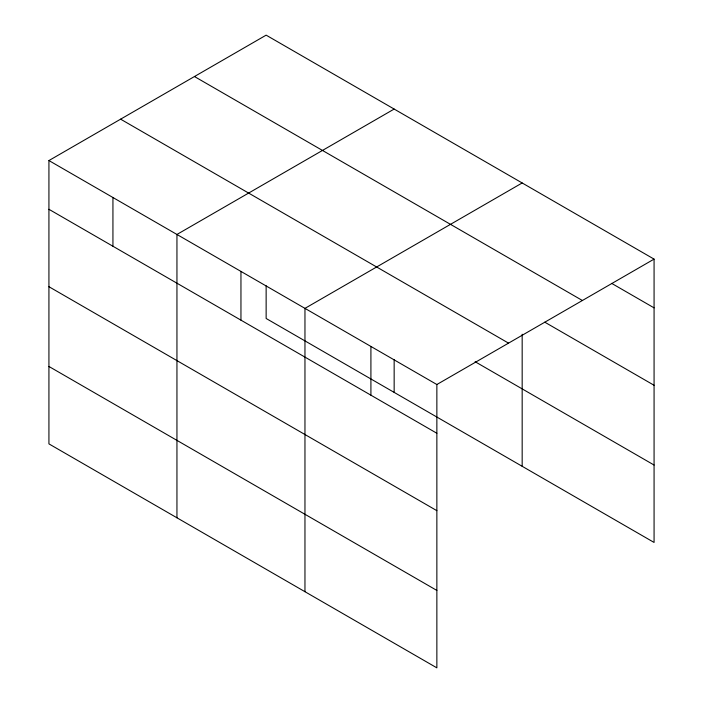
<?xml version="1.0" encoding="UTF-8"?>
<svg xmlns="http://www.w3.org/2000/svg" width="703" height="703" viewBox="0 0 703 703"><rect width="100%" height="100%" fill="white"/><g stroke="black" fill="none" stroke-linecap="round" stroke-linejoin="round"><path stroke-width="1.05" d="M436.862 510.677L436.862 384.523L48.929 160.556L48.929 443.883L436.862 667.85L436.862 510.677L48.929 286.71M266.138 285.769L266.138 318.477L654.071 542.444L654.071 259.117L266.138 35.15L48.929 160.556M394.155 109.062L176.945 234.459L176.945 517.795M522.171 182.965L304.961 308.371L304.961 591.698M436.862 384.523L654.071 259.117M611.672 283.379L654.071 307.861M194.459 76.53L582.392 300.497M544.781 322.176L654.071 385.27M120.608 119.167L508.541 343.134M475.105 361.711L654.071 465.035M48.929 209.292L436.862 433.259M48.929 366.465L436.862 590.432M522.171 334.25L522.171 466.3M394.155 359.681L394.155 392.388M370.912 346.447L370.912 395.191M240.953 271.42L240.953 320.155M112.937 197.508L112.937 246.252"/></g></svg>
